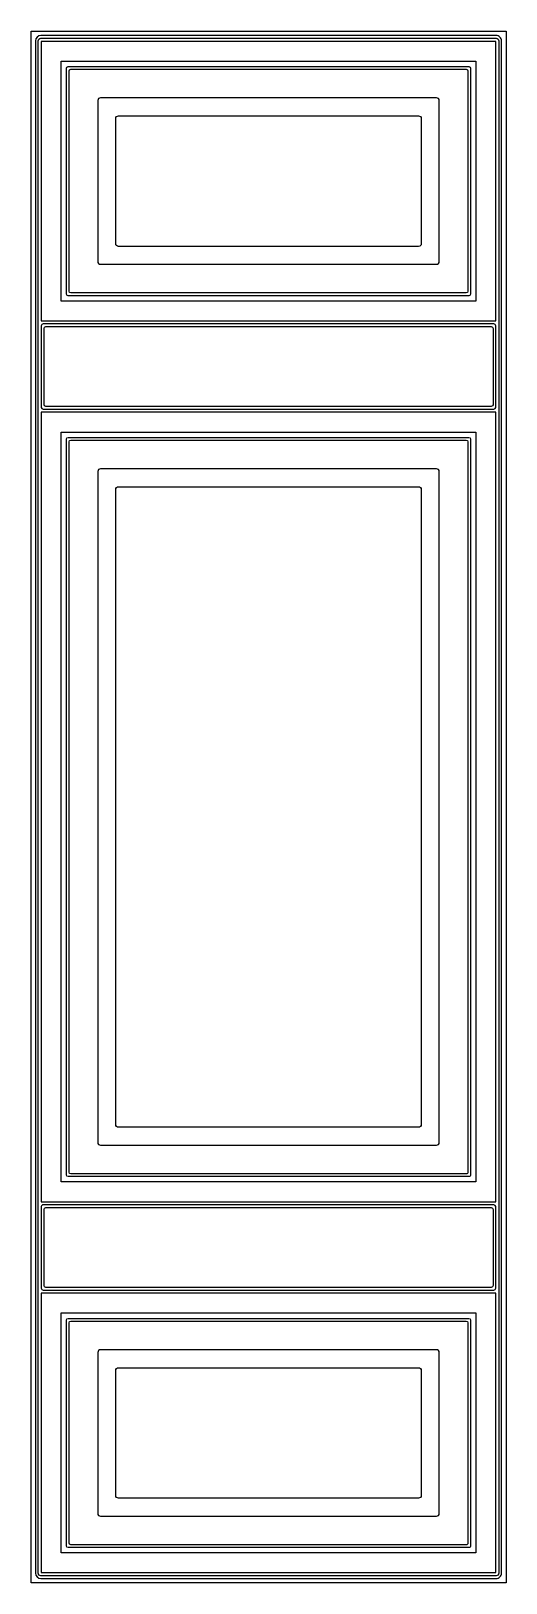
# Model space of a CAD drawing. Header units: millimetres. Extents: x 394 to 924, y 15260 to 16990.
import ezdxf

# ---------------------------------------------------------------- set-up
doc = ezdxf.new("R2010")
doc.units = ezdxf.units.MM

msp = doc.modelspace()

# ---------------------------------------------------------------- linework, layer by layer
for points in [[(923.9, 16990.1), (923.9, 15260.1), (393.9, 15260.1), (393.9, 16990.1), (923.9, 16990.1)], [(912.4, 16978.6), (405.4, 16978.6), (405.4, 16667.1), (912.4, 16667.1), (912.4, 16978.6)], [(890.4, 16956.6), (890.4, 16689.1), (427.4, 16689.1), (427.4, 16956.6), (890.4, 16956.6)], [(912.4, 16565.1), (405.4, 16565.1), (405.4, 15685.1), (912.4, 15685.1), (912.4, 16565.1)], [(890.4, 16543.1), (890.4, 15707.1), (427.4, 15707.1), (427.4, 16543.1), (890.4, 16543.1)], [(912.4, 15583.1), (405.4, 15583.1), (405.4, 15271.6), (912.4, 15271.6), (912.4, 15583.1)], [(890.4, 15561.1), (890.4, 15293.6), (427.4, 15293.6), (427.4, 15561.1), (890.4, 15561.1)]]:
    msp.add_lwpolyline(points)
for points in [[(912.9, 16985.1), (404.9, 16985.1, 0.414209), (398.9, 16979.1), (398.9, 15271.1, 0.414209), (404.9, 15265.1), (912.9, 15265.1, 0.414219), (918.9, 15271.1), (918.9, 16979.1, 0.414223), (912.9, 16985.1)], [(915.9, 16979.1), (915.9, 15271.1, -0.41422), (912.9, 15268.1), (404.9, 15268.1, -0.414219), (401.9, 15271.1), (401.9, 16979.1, -0.414219), (404.9, 16982.1), (912.9, 16982.1, -0.414127), (915.9, 16979.1)], [(884.4, 16697.1, -0.414125), (882.4, 16695.1), (435.4, 16695.1, -0.414199), (433.4, 16697.1), (433.4, 16948.6, -0.414199), (435.4, 16950.6), (882.4, 16950.6, -0.414199), (884.4, 16948.6), (884.4, 16697.1)], [(881.4, 16700.1, -0.414125), (879.4, 16698.1), (438.4, 16698.1, -0.414199), (436.4, 16700.1), (436.4, 16945.6, -0.414199), (438.4, 16947.6), (879.4, 16947.6, -0.414199), (881.4, 16945.6), (881.4, 16700.1)], [(471.4, 16915.6, 0.414178), (468.4, 16912.6), (468.4, 16733.1, 0.414219), (471.4, 16730.1), (846.4, 16730.1, 0.414219), (849.4, 16733.1), (849.4, 16912.6, 0.414219), (846.4, 16915.6), (471.4, 16915.6)], [(829.4, 16753.1, -0.414192), (826.4, 16750.1), (491.4, 16750.1, -0.414219), (488.4, 16753.1), (488.4, 16892.6, -0.414219), (491.4, 16895.6), (826.4, 16895.6, -0.414219), (829.4, 16892.6), (829.4, 16753.1)], [(405.4, 16661.6), (405.4, 16570.6, 0.414199), (407.4, 16568.6), (910.4, 16568.6, 0.414199), (912.4, 16570.6), (912.4, 16661.6, 0.414199), (910.4, 16663.6), (407.4, 16663.6, 0.414178), (405.4, 16661.6)], [(907.4, 16571.6), (410.4, 16571.6, -0.414199), (408.4, 16573.6), (408.4, 16658.6, -0.414199), (410.4, 16660.6), (907.4, 16660.6, -0.414199), (909.4, 16658.6), (909.4, 16573.6, -0.414094), (907.4, 16571.6)], [(884.4, 15715.1, -0.414252), (882.4, 15713.1), (435.4, 15713.1, -0.414199), (433.4, 15715.1), (433.4, 16535.1, -0.414199), (435.4, 16537.1), (882.4, 16537.1, -0.414199), (884.4, 16535.1), (884.4, 15715.1)], [(881.4, 15718.1, -0.414252), (879.4, 15716.1), (438.4, 15716.1, -0.414199), (436.4, 15718.1), (436.4, 16532.1, -0.414199), (438.4, 16534.1), (879.4, 16534.1, -0.414199), (881.4, 16532.1), (881.4, 15718.1)], [(471.4, 16502.1, 0.414178), (468.4, 16499.1), (468.4, 15751.1, 0.414219), (471.4, 15748.1), (846.4, 15748.1, 0.414219), (849.4, 15751.1), (849.4, 16499.1, 0.414219), (846.4, 16502.1), (471.4, 16502.1)], [(829.4, 15771.1, -0.414226), (826.4, 15768.1), (491.4, 15768.1, -0.414219), (488.4, 15771.1), (488.4, 16479.1, -0.414219), (491.4, 16482.1), (826.4, 16482.1, -0.414219), (829.4, 16479.1), (829.4, 15771.1)], [(407.4, 15681.6, 0.414245), (405.4, 15679.6), (405.4, 15588.6, 0.414199), (407.4, 15586.6), (910.4, 15586.6, 0.414199), (912.4, 15588.6), (912.4, 15679.6, 0.414199), (910.4, 15681.6), (407.4, 15681.6)], [(909.4, 15591.6, -0.414282), (907.4, 15589.6), (410.4, 15589.6, -0.414199), (408.4, 15591.6), (408.4, 15676.6, -0.414199), (410.4, 15678.6), (907.4, 15678.6, -0.414199), (909.4, 15676.6), (909.4, 15591.6)], [(884.4, 15301.6, -0.414252), (882.4, 15299.6), (435.4, 15299.6, -0.414199), (433.4, 15301.6), (433.4, 15553.1, -0.414199), (435.4, 15555.1), (882.4, 15555.1, -0.414199), (884.4, 15553.1), (884.4, 15301.6)], [(881.4, 15304.6, -0.414252), (879.4, 15302.6), (438.4, 15302.6, -0.414199), (436.4, 15304.6), (436.4, 15550.1, -0.414199), (438.4, 15552.1), (879.4, 15552.1, -0.414199), (881.4, 15550.1), (881.4, 15304.6)], [(471.4, 15520.1, 0.41419), (468.4, 15517.1), (468.4, 15337.6, 0.414219), (471.4, 15334.6), (846.4, 15334.6, 0.414219), (849.4, 15337.6), (849.4, 15517.1, 0.414219), (846.4, 15520.1), (471.4, 15520.1)], [(829.4, 15357.6, -0.414226), (826.4, 15354.6), (491.4, 15354.6, -0.414219), (488.4, 15357.6), (488.4, 15497.1, -0.414219), (491.4, 15500.1), (826.4, 15500.1, -0.414219), (829.4, 15497.1), (829.4, 15357.6)]]:
    msp.add_lwpolyline(points, format="xyb")

doc.saveas('drawing.dxf')
